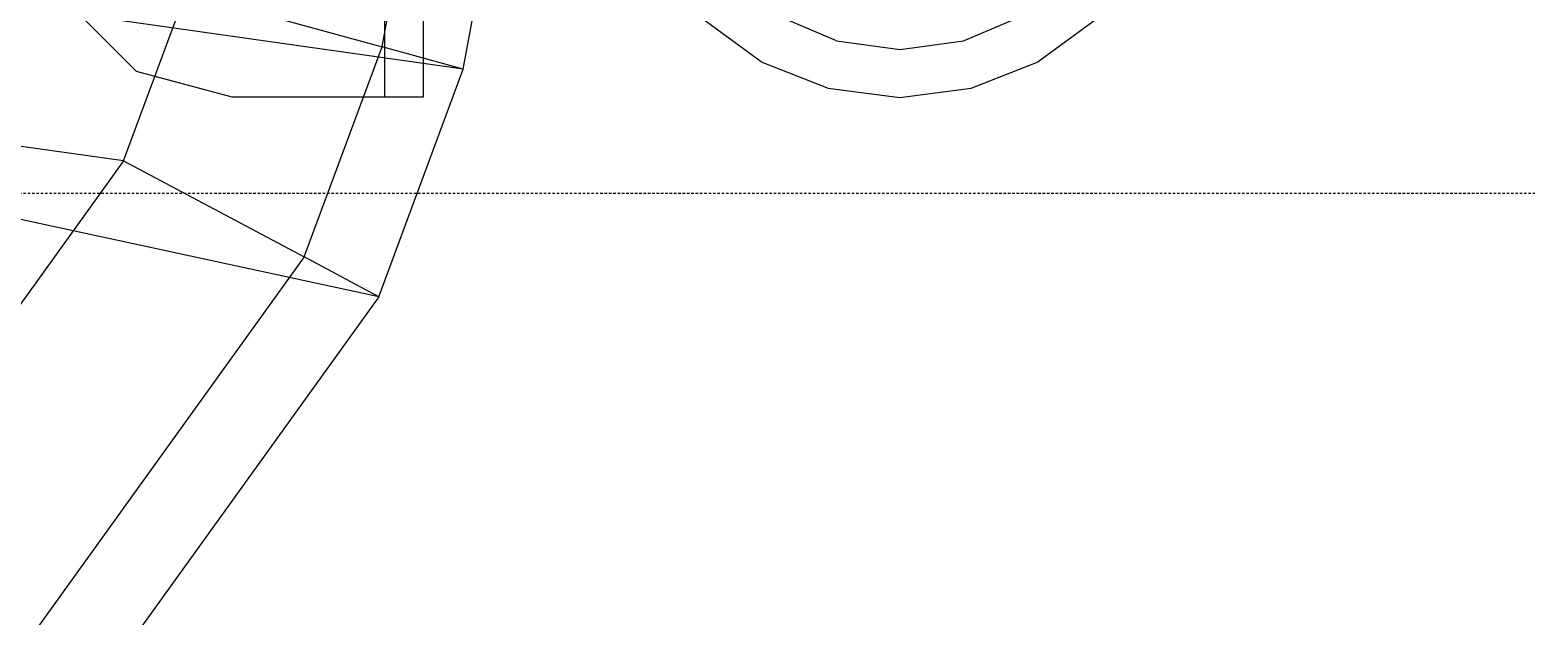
# Model space of a CAD drawing. Extents: x 11992 to 29481, y -6727 to 6811.
# Drawn here: x 20054.1 to 20132.4, y -3121.6 to -3090.9 of the extents above; entities that cross this region are included whole.
import ezdxf

# ---------------------------------------------------------------- set-up
doc = ezdxf.new("R2010")
doc.units = 0
doc.header["$MEASUREMENT"] = 0
doc.linetypes.add('DASHED', pattern=[19.05, 12.7, -6.35])
doc.layers.get('0').update_dxf_attribs({"color": 8, "linetype": 'CONTINUOUS'})
doc.layers.add('DQ-BEAM-DASH', color=8, linetype='DASHED')

# ---------------------------------------------------------------- blocks, each defined once
blk = doc.blocks.new('MB-B')
at = {"layer": 'DQ-BEAM-DASH', "ltscale": 0.01}
blk.add_line((-7800, 1270), (-11000, 1270), dxfattribs=at)

msp = doc.modelspace()

# ---------------------------------------------------------------- linework, layer by layer
for p, q in [((20072.695, -3094.412, -649.437), (20072.695, -3044.412, -649.437)), ((20072.695, -3094.412, -623.437), (20072.695, -3044.412, -623.437)), ((20072.695, -3094.412, -1087.437), (20072.695, -3044.412, -1087.437)), ((20072.695, -3094.412, -1061.437), (20072.695, -3044.412, -1061.437)), ((20072.695, -3094.412, -1525.437), (20072.695, -3044.412, -1525.437)), ((20072.695, -3094.412, -1499.437), (20072.695, -3044.412, -1499.437)), ((20072.695, -3094.412, -1963.436), (20072.695, -3044.412, -1963.436)), ((20072.695, -3094.412, -1937.436), (20072.695, -3044.412, -1937.436)), ((20074.695, -3080.287, -621.437), (20074.695, -3094.412, -621.437)), ((20074.695, -3080.287, -651.437), (20074.695, -3094.412, -651.437)), ((20074.695, -3080.287, -1059.437), (20074.695, -3094.412, -1059.437)), ((20074.695, -3080.287, -1089.437), (20074.695, -3094.412, -1089.437)), ((20074.695, -3080.287, -1497.437), (20074.695, -3094.412, -1497.437)), ((20074.695, -3080.287, -1527.437), (20074.695, -3094.412, -1527.437)), ((20074.695, -3080.287, -1935.436), (20074.695, -3094.412, -1935.436)), ((20074.695, -3080.287, -1965.436), (20074.695, -3094.412, -1965.436)), ((20072.542, -3091.773, -647.043), (20073.879, -3084.447, -647.043)), ((20072.542, -3091.773, -1085.043), (20073.879, -3084.447, -1085.043)), ((20072.542, -3091.773, -1523.043), (20073.879, -3084.447, -1523.043)), ((20072.542, -3091.773, -1961.042), (20073.879, -3084.447, -1961.042)), ((20076.795, -3092.94, -621.437), (20078.273, -3084.844, -621.437)), ((20076.795, -3092.94, -636.437), (20078.273, -3084.844, -636.437)), ((20076.795, -3092.94, -1059.436), (20078.272, -3084.844, -1059.436)), ((20076.795, -3092.94, -1074.436), (20078.272, -3084.844, -1074.436)), ((20076.795, -3092.94, -1497.436), (20078.272, -3084.844, -1497.436)), ((20076.795, -3092.94, -1512.436), (20078.272, -3084.844, -1512.436)), ((20076.795, -3092.94, -1935.436), (20078.272, -3084.844, -1935.436)), ((20076.795, -3092.94, -1950.436), (20078.272, -3084.844, -1950.436)), ((20076.795, -3092.94, -621.437), (20046.937, -3088.713, -621.437)), ((20076.795, -3092.94, -1059.436), (20046.937, -3088.713, -1059.436)), ((20076.795, -3092.94, -1497.436), (20046.937, -3088.713, -1497.436)), ((20076.795, -3092.94, -1935.436), (20046.937, -3088.713, -1935.436)), ((20059.018, -3097.742, -651.437), (20062.275, -3088.957, -651.437)), ((20059.018, -3097.742, -1089.436), (20062.275, -3088.957, -1089.436)), ((20059.018, -3097.742, -1527.436), (20062.274, -3088.957, -1527.436)), ((20059.018, -3097.742, -1965.436), (20062.274, -3088.957, -1965.436)), ((20062.274, -3088.957, -1527.436), (20072.542, -3091.773, -1523.043)), ((20062.274, -3088.957, -1965.436), (20072.542, -3091.773, -1961.042)), ((20062.275, -3088.957, -651.437), (20072.542, -3091.773, -647.043)), ((20062.275, -3088.957, -1089.436), (20072.542, -3091.773, -1085.043)), ((20056.035, -3089.412, -621.437), (20059.695, -3093.072, -621.437)), ((20059.695, -3093.072, -651.437), (20056.035, -3089.412, -651.437)), ((20059.695, -3093.072, -623.437), (20056.035, -3089.412, -623.437)), ((20056.035, -3089.412, -649.437), (20059.695, -3093.072, -649.437)), ((20056.035, -3089.412, -1059.437), (20059.695, -3093.072, -1059.437)), ((20059.695, -3093.072, -1089.437), (20056.035, -3089.412, -1089.437)), ((20059.695, -3093.072, -1061.437), (20056.035, -3089.412, -1061.437)), ((20056.035, -3089.412, -1087.437), (20059.695, -3093.072, -1087.437)), ((20056.035, -3089.412, -1497.437), (20059.695, -3093.072, -1497.437)), ((20059.695, -3093.072, -1527.437), (20056.035, -3089.412, -1527.437)), ((20059.695, -3093.072, -1499.437), (20056.035, -3089.412, -1499.437)), ((20056.035, -3089.412, -1525.437), (20059.695, -3093.072, -1525.437)), ((20056.035, -3089.412, -1935.436), (20059.695, -3093.072, -1935.436)), ((20059.695, -3093.072, -1965.436), (20056.035, -3089.412, -1965.436)), ((20059.695, -3093.072, -1937.436), (20056.035, -3089.412, -1937.436)), ((20056.035, -3089.412, -1963.436), (20059.695, -3093.072, -1963.436)), ((20092.387, -3092.551, -115.498), (20089.339, -3090.329, -115.498)), ((20092.387, -3092.551, -2315.496), (20089.339, -3090.329, -2315.496)), ((20096.335, -3091.461, -65.512), (20093.253, -3090.148, -65.512)), ((20096.335, -3091.461, -365.512), (20093.253, -3090.148, -365.512)), ((20096.336, -3091.462, -2115.436), (20093.254, -3090.149, -2115.436)), ((20096.336, -3091.462, -2415.436), (20093.254, -3090.149, -2415.436)), ((20102.975, -3091.461, -65.512), (20106.057, -3090.148, -65.512)), ((20102.975, -3091.461, -365.512), (20106.057, -3090.148, -365.512)), ((20102.975, -3091.462, -2115.436), (20106.057, -3090.149, -2115.436)), ((20102.975, -3091.462, -2415.436), (20106.057, -3090.149, -2415.436)), ((20109.931, -3090.329, -115.498), (20106.883, -3092.551, -115.498)), ((20109.931, -3090.329, -2315.496), (20106.883, -3092.551, -2315.496)), ((20096.335, -3091.461, -65.512), (20099.655, -3091.909, -65.512)), ((20096.335, -3091.461, -365.512), (20099.655, -3091.909, -365.512)), ((20096.335, -3091.461, -65.512), (20096.335, -3091.461, -365.512)), ((20096.336, -3091.462, -2115.436), (20099.655, -3091.911, -2115.436)), ((20096.336, -3091.462, -2415.436), (20099.655, -3091.911, -2415.436)), ((20096.336, -3091.462, -2115.436), (20096.336, -3091.462, -2415.436)), ((20099.655, -3091.909, -65.512), (20102.975, -3091.461, -65.512)), ((20099.655, -3091.909, -365.512), (20102.975, -3091.461, -365.512)), ((20099.655, -3091.911, -2115.436), (20102.975, -3091.462, -2115.436)), ((20099.655, -3091.911, -2415.436), (20102.975, -3091.462, -2415.436)), ((20102.975, -3091.461, -65.512), (20102.975, -3091.461, -365.512)), ((20102.975, -3091.462, -2115.436), (20102.975, -3091.462, -2415.436)), ((20068.465, -3102.774, -647.043), (20072.542, -3091.773, -647.043)), ((20068.465, -3102.774, -1085.043), (20072.542, -3091.773, -1085.043)), ((20068.465, -3102.774, -1523.043), (20072.542, -3091.773, -1523.043)), ((20068.465, -3102.774, -1961.042), (20072.542, -3091.773, -1961.042)), ((20076.795, -3092.94, -636.437), (20072.542, -3091.773, -647.043)), ((20076.795, -3092.94, -1074.436), (20072.542, -3091.773, -1085.043)), ((20076.795, -3092.94, -1512.436), (20072.542, -3091.773, -1523.043)), ((20076.795, -3092.94, -1950.436), (20072.542, -3091.773, -1961.042)), ((20099.655, -3091.909, -65.512), (20099.655, -3091.909, -365.512)), ((20099.655, -3091.911, -2115.436), (20099.655, -3091.911, -2415.436)), ((20064.695, -3094.412, -621.437), (20059.695, -3093.072, -621.437)), ((20064.695, -3094.412, -651.437), (20059.695, -3093.072, -651.437)), ((20064.695, -3094.412, -623.437), (20059.695, -3093.072, -623.437)), ((20059.695, -3093.072, -623.437), (20059.695, -3093.072, -621.437)), ((20059.695, -3093.072, -649.437), (20059.695, -3093.072, -651.437)), ((20064.695, -3094.412, -649.437), (20059.695, -3093.072, -649.437)), ((20064.695, -3094.412, -1059.437), (20059.695, -3093.072, -1059.437)), ((20064.695, -3094.412, -1089.437), (20059.695, -3093.072, -1089.437)), ((20064.695, -3094.412, -1061.437), (20059.695, -3093.072, -1061.437)), ((20059.695, -3093.072, -1061.437), (20059.695, -3093.072, -1059.437)), ((20059.695, -3093.072, -1087.437), (20059.695, -3093.072, -1089.437)), ((20064.695, -3094.412, -1087.437), (20059.695, -3093.072, -1087.437)), ((20064.695, -3094.412, -1497.437), (20059.695, -3093.072, -1497.437)), ((20064.695, -3094.412, -1527.437), (20059.695, -3093.072, -1527.437)), ((20064.695, -3094.412, -1499.437), (20059.695, -3093.072, -1499.437)), ((20059.695, -3093.072, -1499.437), (20059.695, -3093.072, -1497.437)), ((20059.695, -3093.072, -1525.437), (20059.695, -3093.072, -1527.437)), ((20064.695, -3094.412, -1525.437), (20059.695, -3093.072, -1525.437)), ((20064.695, -3094.412, -1935.436), (20059.695, -3093.072, -1935.436)), ((20064.695, -3094.412, -1965.436), (20059.695, -3093.072, -1965.436)), ((20064.695, -3094.412, -1937.436), (20059.695, -3093.072, -1937.436)), ((20059.695, -3093.072, -1937.436), (20059.695, -3093.072, -1935.436)), ((20059.695, -3093.072, -1963.436), (20059.695, -3093.072, -1965.436)), ((20064.695, -3094.412, -1963.436), (20059.695, -3093.072, -1963.436)), ((20072.377, -3104.859, -621.437), (20076.795, -3092.94, -621.437)), ((20072.377, -3104.859, -636.437), (20076.795, -3092.94, -636.437)), ((20072.377, -3104.859, -1059.436), (20076.795, -3092.94, -1059.436)), ((20072.377, -3104.859, -1074.436), (20076.795, -3092.94, -1074.436)), ((20072.377, -3104.859, -1497.436), (20076.795, -3092.94, -1497.436)), ((20072.377, -3104.859, -1512.436), (20076.795, -3092.94, -1512.436)), ((20072.377, -3104.859, -1935.436), (20076.795, -3092.94, -1935.436)), ((20072.377, -3104.859, -1950.436), (20076.795, -3092.94, -1950.436)), ((20076.795, -3092.94, -621.437), (20076.795, -3092.94, -636.437)), ((20076.795, -3092.94, -1059.436), (20076.795, -3092.94, -1074.436)), ((20076.795, -3092.94, -1497.436), (20076.795, -3092.94, -1512.436)), ((20076.795, -3092.94, -1935.436), (20076.795, -3092.94, -1950.436)), ((20092.387, -3092.551, -115.498), (20095.893, -3093.943, -115.498)), ((20092.387, -3092.551, -2315.496), (20095.893, -3093.943, -2315.496)), ((20092.387, -3092.551, -115.498), (20092.387, -3092.551, -2315.496)), ((20103.377, -3093.943, -115.498), (20106.883, -3092.551, -115.498)), ((20103.377, -3093.943, -2315.496), (20106.883, -3092.551, -2315.496)), ((20106.883, -3092.551, -115.498), (20106.883, -3092.551, -2315.496)), ((20095.893, -3093.943, -115.498), (20099.635, -3094.417, -115.498)), ((20095.893, -3093.943, -2315.496), (20099.635, -3094.417, -2315.496)), ((20095.893, -3093.943, -115.498), (20095.893, -3093.943, -2315.496)), ((20099.635, -3094.417, -115.498), (20103.377, -3093.943, -115.498)), ((20099.635, -3094.417, -2315.496), (20103.377, -3093.943, -2315.496)), ((20103.377, -3093.943, -115.498), (20103.377, -3093.943, -2315.496)), ((20064.695, -3094.412, -623.437), (20064.695, -3094.412, -621.437)), ((20064.695, -3094.412, -649.437), (20064.695, -3094.412, -651.437)), ((20074.695, -3094.412, -651.437), (20064.695, -3094.412, -651.437)), ((20074.695, -3094.412, -621.437), (20064.695, -3094.412, -621.437)), ((20072.695, -3094.412, -623.437), (20064.695, -3094.412, -623.437)), ((20072.695, -3094.412, -649.437), (20064.695, -3094.412, -649.437)), ((20064.695, -3094.412, -1061.437), (20064.695, -3094.412, -1059.437)), ((20064.695, -3094.412, -1087.437), (20064.695, -3094.412, -1089.437)), ((20074.695, -3094.412, -1089.437), (20064.695, -3094.412, -1089.437)), ((20074.695, -3094.412, -1059.437), (20064.695, -3094.412, -1059.437)), ((20072.695, -3094.412, -1061.437), (20064.695, -3094.412, -1061.437)), ((20072.695, -3094.412, -1087.437), (20064.695, -3094.412, -1087.437)), ((20064.695, -3094.412, -1499.437), (20064.695, -3094.412, -1497.437)), ((20064.695, -3094.412, -1525.437), (20064.695, -3094.412, -1527.437)), ((20074.695, -3094.412, -1527.437), (20064.695, -3094.412, -1527.437)), ((20074.695, -3094.412, -1497.437), (20064.695, -3094.412, -1497.437)), ((20072.695, -3094.412, -1499.437), (20064.695, -3094.412, -1499.437)), ((20072.695, -3094.412, -1525.437), (20064.695, -3094.412, -1525.437)), ((20064.695, -3094.412, -1937.436), (20064.695, -3094.412, -1935.436)), ((20064.695, -3094.412, -1963.436), (20064.695, -3094.412, -1965.436)), ((20074.695, -3094.412, -1965.436), (20064.695, -3094.412, -1965.436)), ((20074.695, -3094.412, -1935.436), (20064.695, -3094.412, -1935.436)), ((20072.695, -3094.412, -1937.436), (20064.695, -3094.412, -1937.436)), ((20072.695, -3094.412, -1963.436), (20064.695, -3094.412, -1963.436)), ((20072.695, -3094.412, -623.437), (20072.695, -3094.412, -649.437)), ((20072.695, -3094.412, -1061.437), (20072.695, -3094.412, -1087.437)), ((20072.695, -3094.412, -1499.437), (20072.695, -3094.412, -1525.437)), ((20072.695, -3094.412, -1937.436), (20072.695, -3094.412, -1963.436)), ((20074.695, -3094.412, -621.437), (20074.695, -3094.412, -651.437)), ((20074.695, -3094.412, -1059.437), (20074.695, -3094.412, -1089.437)), ((20074.695, -3094.412, -1497.437), (20074.695, -3094.412, -1527.437)), ((20074.695, -3094.412, -1935.436), (20074.695, -3094.412, -1965.436)), ((20099.635, -3094.417, -115.498), (20099.635, -3094.417, -2315.496)), ((20059.018, -3097.742, -651.437), (20039.364, -3094.968, -651.437)), ((20059.018, -3097.742, -1089.436), (20039.364, -3094.968, -1089.436)), ((20059.018, -3097.742, -1527.436), (20039.364, -3094.968, -1527.436)), ((20059.018, -3097.742, -1965.436), (20039.364, -3094.968, -1965.436)), ((20059.018, -3097.742, -651.437), (19983.598, -3202.49, -651.437)), ((20059.018, -3097.742, -1089.436), (19983.598, -3202.49, -1089.436)), ((20059.018, -3097.742, -1527.436), (19983.598, -3202.49, -1527.436)), ((20059.018, -3097.742, -1965.436), (19983.598, -3202.49, -1965.436)), ((20059.018, -3097.742, -651.437), (20068.465, -3102.774, -647.043)), ((20059.018, -3097.742, -1089.436), (20068.465, -3102.774, -1085.043)), ((20059.018, -3097.742, -1527.436), (20068.465, -3102.774, -1523.043)), ((20059.018, -3097.742, -1965.436), (20068.465, -3102.774, -1961.042)), ((20072.377, -3104.859, -1497.436), (20042.955, -3098.512, -1497.436)), ((20072.377, -3104.859, -1935.436), (20042.955, -3098.512, -1935.436)), ((20072.377, -3104.859, -621.437), (20042.956, -3098.512, -621.437)), ((20072.377, -3104.859, -1059.436), (20042.956, -3098.512, -1059.436)), ((20068.465, -3102.774, -1961.042), (19991.588, -3209.544, -1961.042)), ((20068.465, -3102.774, -647.043), (19991.589, -3209.544, -647.043)), ((20068.465, -3102.774, -1085.043), (19991.589, -3209.544, -1085.043)), ((20068.465, -3102.774, -1523.043), (19991.589, -3209.544, -1523.043)), ((20072.377, -3104.859, -636.437), (20068.465, -3102.774, -647.043)), ((20072.377, -3104.859, -1074.436), (20068.465, -3102.774, -1085.043)), ((20072.377, -3104.859, -1512.436), (20068.465, -3102.774, -1523.043)), ((20072.377, -3104.859, -1950.436), (20068.465, -3102.774, -1961.042)), ((20072.377, -3104.859, -1935.436), (19994.898, -3212.466, -1935.436)), ((20072.377, -3104.859, -1950.436), (19994.898, -3212.466, -1950.436)), ((20072.377, -3104.859, -621.437), (19994.899, -3212.466, -621.437)), ((20072.377, -3104.859, -636.437), (19994.899, -3212.466, -636.437)), ((20072.377, -3104.859, -1059.436), (19994.899, -3212.466, -1059.436)), ((20072.377, -3104.859, -1074.436), (19994.899, -3212.466, -1074.437)), ((20072.377, -3104.859, -1497.436), (19994.899, -3212.466, -1497.436)), ((20072.377, -3104.859, -1512.436), (19994.899, -3212.466, -1512.436)), ((20072.377, -3104.859, -621.437), (20072.377, -3104.859, -636.437)), ((20072.377, -3104.859, -1059.436), (20072.377, -3104.859, -1074.436)), ((20072.377, -3104.859, -1497.436), (20072.377, -3104.859, -1512.436)), ((20072.377, -3104.859, -1935.436), (20072.377, -3104.859, -1950.436))]:
    msp.add_line(p, q)

# ---------------------------------------------------------------- block references
msp.add_blockref('MB-B', (30099.609, -4369.453))

doc.saveas('drawing.dxf')
